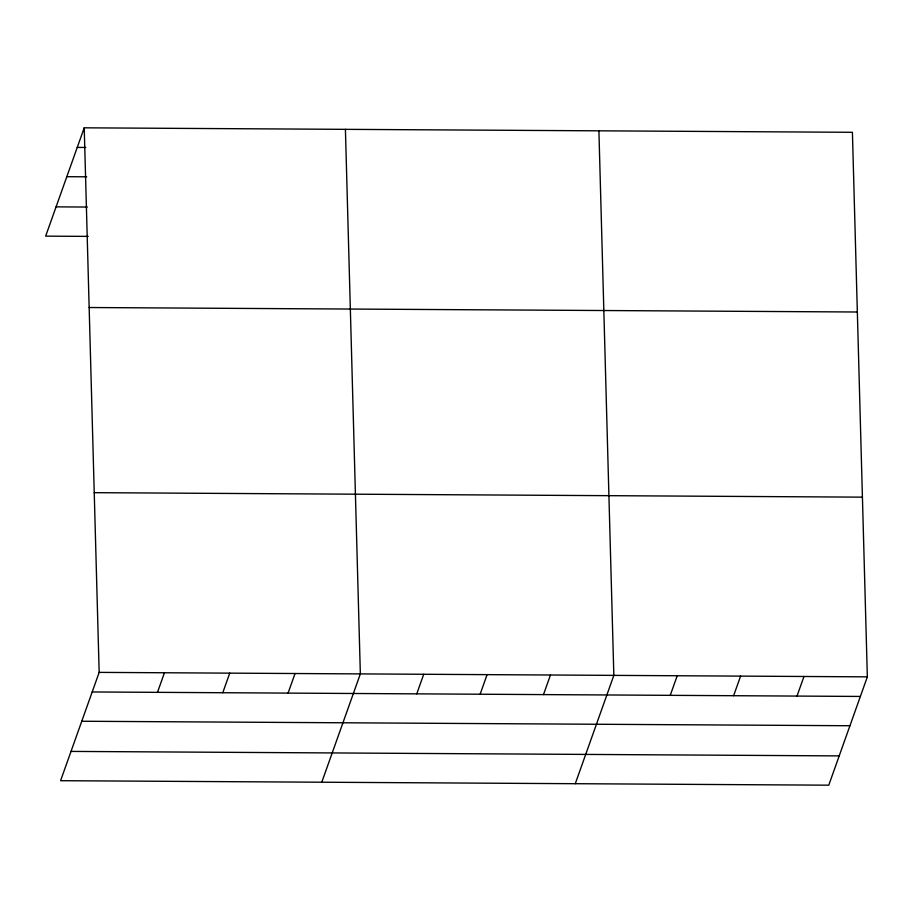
<?xml version="1.0" encoding="UTF-8"?>
<svg xmlns="http://www.w3.org/2000/svg" width="913" height="913" viewBox="0 0 913 913"><rect width="100%" height="100%" fill="white"/><g stroke="black" fill="none" stroke-linecap="round" stroke-linejoin="round"><path stroke-width="1.37" d="M84.224 127.82L99.163 672.379L60.589 780.695L828.776 785.18L867.35 676.853L852.411 132.305L84.224 127.82L45.65 236.147L88.23 236.387M157.481 692.351L164.454 672.755M222.783 692.727L229.756 673.132M288.074 693.104L295.047 673.52M321.775 782.224L360.35 673.897L345.411 129.349M416.75 693.857L423.723 674.262M480.124 694.234L487.097 674.639M543.497 694.599L550.471 675.004M575.281 783.696L613.844 675.38L598.905 130.821M670.245 695.341L677.229 675.746M733.618 695.706L740.603 676.122M797.003 696.083L803.976 676.487M77.251 147.415L85.765 147.461M66.82 176.688L86.689 176.814M56.081 206.863L87.306 207.046M89.154 307.521L857.341 312.006M94.233 492.666L862.42 497.151M99.163 672.379L867.35 676.853M92.19 691.963L860.377 696.448M81.759 721.247L849.946 725.732M71.02 751.41L839.207 755.896"/></g></svg>
